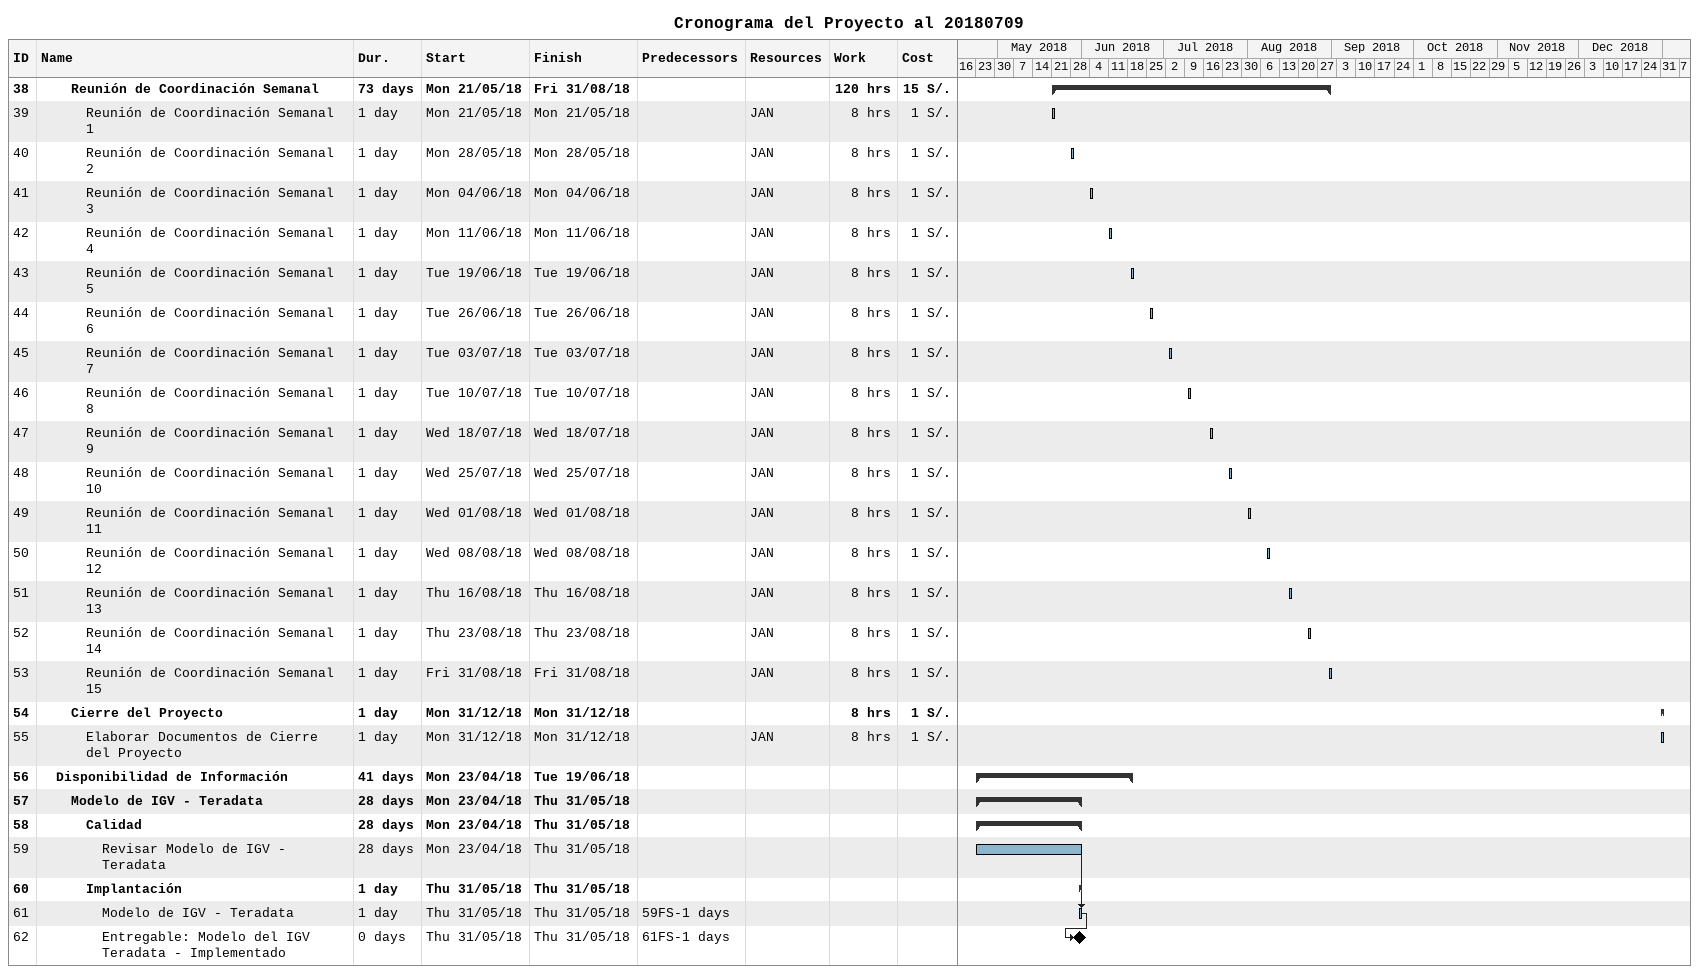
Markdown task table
Cronograma del Proyecto al 20180709

| ID | Level | Task | Duration | Start | Finish | Predecessors | Resources | Work (h) | Cost (S/.) |
|---|---|---|---|---|---|---|---|---|---|
| 38 | 3 | **Reunión de Coordinación Semanal** | 73d | 2018-05-21 | 2018-08-31 |  |  | 120 | 15 |
| 39 | 4 | Reunión de Coordinación Semanal 1 | 1d | 2018-05-21 | 2018-05-21 |  | JAN | 8 | 1 |
| 40 | 4 | Reunión de Coordinación Semanal 2 | 1d | 2018-05-28 | 2018-05-28 |  | JAN | 8 | 1 |
| 41 | 4 | Reunión de Coordinación Semanal 3 | 1d | 2018-06-04 | 2018-06-04 |  | JAN | 8 | 1 |
| 42 | 4 | Reunión de Coordinación Semanal 4 | 1d | 2018-06-11 | 2018-06-11 |  | JAN | 8 | 1 |
| 43 | 4 | Reunión de Coordinación Semanal 5 | 1d | 2018-06-19 | 2018-06-19 |  | JAN | 8 | 1 |
| 44 | 4 | Reunión de Coordinación Semanal 6 | 1d | 2018-06-26 | 2018-06-26 |  | JAN | 8 | 1 |
| 45 | 4 | Reunión de Coordinación Semanal 7 | 1d | 2018-07-03 | 2018-07-03 |  | JAN | 8 | 1 |
| 46 | 4 | Reunión de Coordinación Semanal 8 | 1d | 2018-07-10 | 2018-07-10 |  | JAN | 8 | 1 |
| 47 | 4 | Reunión de Coordinación Semanal 9 | 1d | 2018-07-18 | 2018-07-18 |  | JAN | 8 | 1 |
| 48 | 4 | Reunión de Coordinación Semanal 10 | 1d | 2018-07-25 | 2018-07-25 |  | JAN | 8 | 1 |
| 49 | 4 | Reunión de Coordinación Semanal 11 | 1d | 2018-08-01 | 2018-08-01 |  | JAN | 8 | 1 |
| 50 | 4 | Reunión de Coordinación Semanal 12 | 1d | 2018-08-08 | 2018-08-08 |  | JAN | 8 | 1 |
| 51 | 4 | Reunión de Coordinación Semanal 13 | 1d | 2018-08-16 | 2018-08-16 |  | JAN | 8 | 1 |
| 52 | 4 | Reunión de Coordinación Semanal 14 | 1d | 2018-08-23 | 2018-08-23 |  | JAN | 8 | 1 |
| 53 | 4 | Reunión de Coordinación Semanal 15 | 1d | 2018-08-31 | 2018-08-31 |  | JAN | 8 | 1 |
| 54 | 3 | **Cierre del Proyecto** | 1d | 2018-12-31 | 2018-12-31 |  |  | 8 | 1 |
| 55 | 4 | Elaborar Documentos de Cierre del Proyecto | 1d | 2018-12-31 | 2018-12-31 |  | JAN | 8 | 1 |
| 56 | 2 | **Disponibilidad de Información** | 41d | 2018-04-23 | 2018-06-19 |  |  |  |  |
| 57 | 3 | **Modelo de IGV - Teradata** | 28d | 2018-04-23 | 2018-05-31 |  |  |  |  |
| 58 | 4 | **Calidad** | 28d | 2018-04-23 | 2018-05-31 |  |  |  |  |
| 59 | 5 | Revisar Modelo de IGV - Teradata | 28d | 2018-04-23 | 2018-05-31 |  |  |  |  |
| 60 | 4 | **Implantación** | 1d | 2018-05-31 | 2018-05-31 |  |  |  |  |
| 61 | 5 | Modelo de IGV - Teradata | 1d | 2018-05-31 | 2018-05-31 | 59FS-1d |  |  |  |
| 62 | 5 | Entregable: Modelo del IGV Teradata - Implementado | 0d | 2018-05-31 | 2018-05-31 | 61FS-1d |  |  |  |
